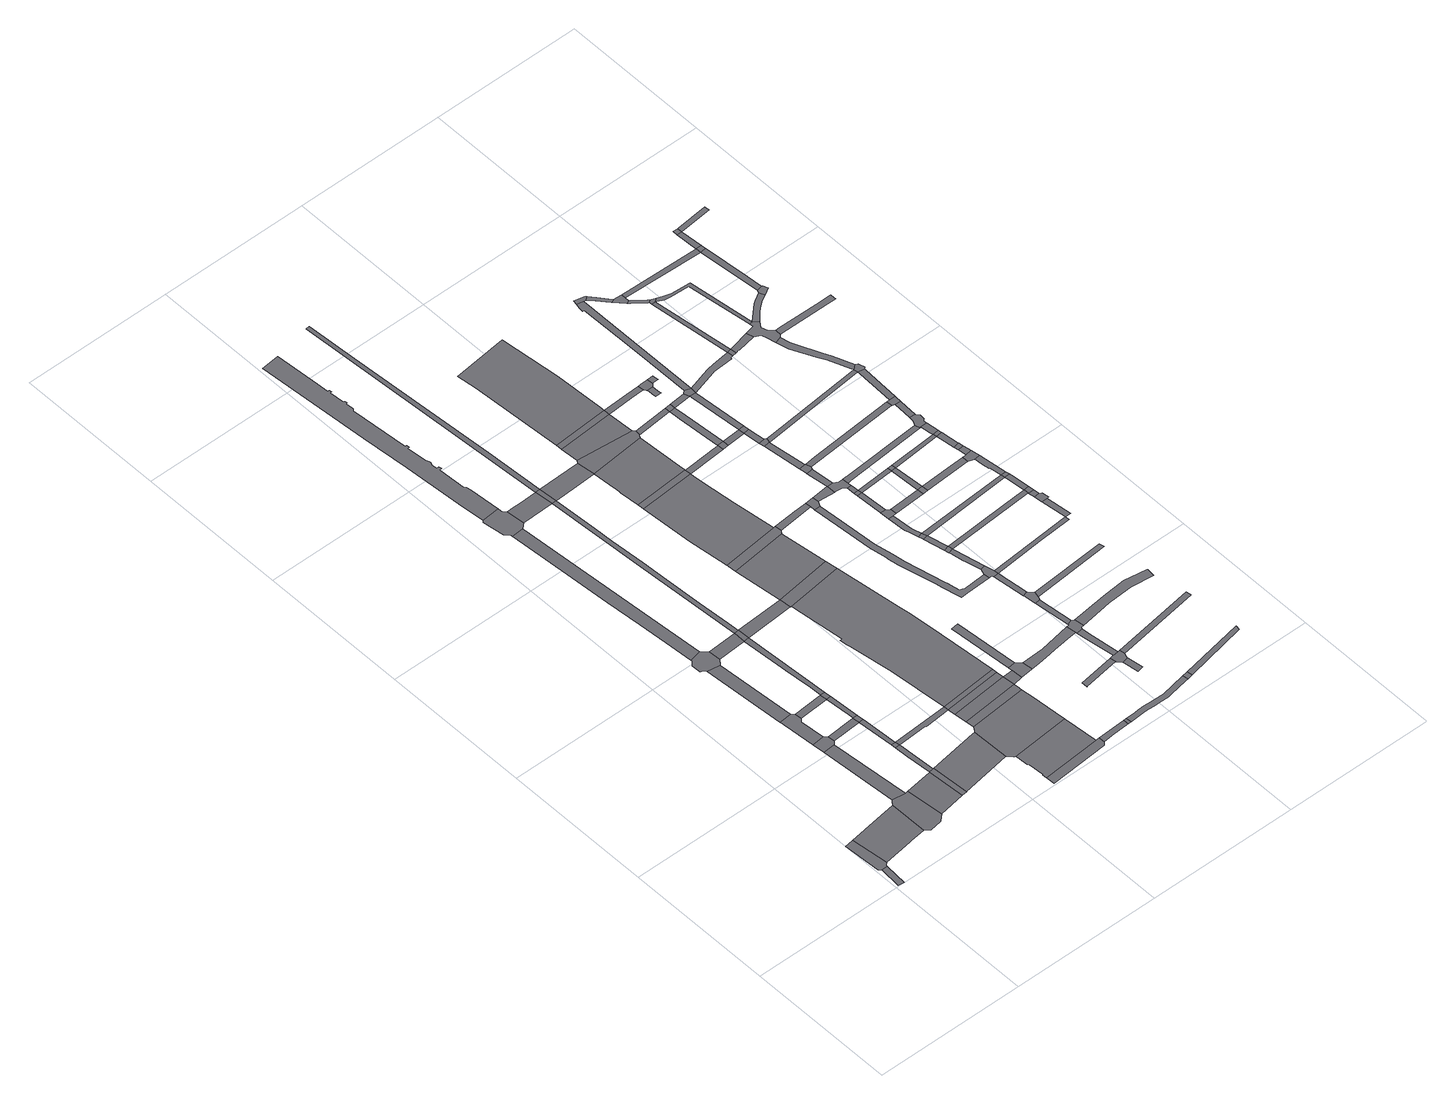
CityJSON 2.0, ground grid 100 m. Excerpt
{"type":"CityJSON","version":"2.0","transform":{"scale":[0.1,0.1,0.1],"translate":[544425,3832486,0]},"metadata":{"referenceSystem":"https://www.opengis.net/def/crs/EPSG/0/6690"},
"CityObjects":{
"road1":{"type":"Road","attributes":{"RoadStructureAttribute.sectionType":"1"},"geometry":[{"type":"MultiSurface","lod":"1","boundaries":[[[0,1,2,3,4]]]}]},
"road2":{"type":"Road","geometry":[{"type":"MultiSurface","lod":"1","boundaries":[[[5,6,7,8,1,0,9,10,11]]]}]},
"road3":{"type":"Road","attributes":{"RoadStructureAttribute.sectionType":"1"},"geometry":[{"type":"MultiSurface","lod":"1","boundaries":[[[12,13,5,11,14,15,16]]]}]},
"road4":{"type":"Road","geometry":[{"type":"MultiSurface","lod":"1","boundaries":[[[17,18,12,16,19,20,21,22,23,24,25]]]}]},
"road5":{"type":"Road","attributes":{"RoadStructureAttribute.sectionType":"1"},"geometry":[{"type":"MultiSurface","lod":"1","boundaries":[[[26,27,17,25]]]}]},
"road6":{"type":"Road","attributes":{"RoadStructureAttribute.sectionType":"1"},"geometry":[{"type":"MultiSurface","lod":"1","boundaries":[[[28,24,23,29]]]}]},
"road7":{"type":"Road","geometry":[{"type":"MultiSurface","lod":"1","boundaries":[[[30,31,27,26,32,33]]]}]},
"road8":{"type":"Road","geometry":[{"type":"MultiSurface","lod":"1","boundaries":[[[34,35,36,37,38,31,30,39,40,41]]]}]},
"road9":{"type":"Road","geometry":[{"type":"MultiSurface","lod":"1","boundaries":[[[42,43,44,28,29,45,46]]]}]},
"road10":{"type":"Road","attributes":{"RoadStructureAttribute.sectionType":"1"},"geometry":[{"type":"MultiSurface","lod":"1","boundaries":[[[47,36,35,48]]]}]},
"road11":{"type":"Road","attributes":{"RoadStructureAttribute.sectionType":"1"},"geometry":[{"type":"MultiSurface","lod":"1","boundaries":[[[49,33,32,50]]]}]},
"road12":{"type":"Road","attributes":{"RoadStructureAttribute.sectionType":"1"},"geometry":[{"type":"MultiSurface","lod":"1","boundaries":[[[51,52,53,54,44,43]]]}]},
"road13":{"type":"Road","geometry":[{"type":"MultiSurface","lod":"1","boundaries":[[[55,56,57,58,59,60,61,62,63,47,48,64,65,66]]]}]},
"road14":{"type":"Road","geometry":[{"type":"MultiSurface","lod":"1","boundaries":[[[67,68,53,52]]]}]},
"road15":{"type":"Road","attributes":{"RoadStructureAttribute.sectionType":"1"},"geometry":[{"type":"MultiSurface","lod":"1","boundaries":[[[69,41,40,70]]]}]},
"road16":{"type":"Road","attributes":{"RoadStructureAttribute.sectionType":"1"},"geometry":[{"type":"MultiSurface","lod":"1","boundaries":[[[71,50,68,67]]]}]},
"road17":{"type":"Road","geometry":[{"type":"MultiSurface","lod":"1","boundaries":[[[72,73,74,49,50,71]]]}]},
"road18":{"type":"Road","attributes":{"RoadStructureAttribute.sectionType":"1"},"geometry":[{"type":"MultiSurface","lod":"1","boundaries":[[[75,76,70,77,74,73]]]}]},
"road19":{"type":"Road","attributes":{"RoadStructureAttribute.sectionType":"1"},"geometry":[{"type":"MultiSurface","lod":"1","boundaries":[[[78,79,42,46,80,81]]]}]},
"road20":{"type":"Road","geometry":[{"type":"MultiSurface","lod":"1","boundaries":[[[82,83,84,69,70,76]]]}]},
"road21":{"type":"Road","attributes":{"RoadStructureAttribute.sectionType":"1"},"geometry":[{"type":"MultiSurface","lod":"1","boundaries":[[[85,86,87,88,89,90,91,56,55]]]}]},
"road22":{"type":"Road","attributes":{"RoadStructureAttribute.sectionType":"1"},"geometry":[{"type":"MultiSurface","lod":"1","boundaries":[[[92,66,65,93]]]}]},
"road23":{"type":"Road","attributes":{"RoadStructureAttribute.sectionType":"1"},"geometry":[{"type":"MultiSurface","lod":"1","boundaries":[[[94,95,96,97,98,84,83,99]]]}]},
"road24":{"type":"Road","attributes":{"RoadStructureAttribute.sectionType":"1"},"geometry":[{"type":"MultiSurface","lod":"1","boundaries":[[[100,67,52,101,102,103]]]}]},
"road25":{"type":"Road","geometry":[{"type":"MultiSurface","lod":"1","boundaries":[[[104,105,92,93,94,99]]]}]},
"road26":{"type":"Road","geometry":[{"type":"MultiSurface","lod":"1","boundaries":[[[106,107,108,109,110,111,112,87,86,113,114]]]}]},
"road27":{"type":"Road","geometry":[{"type":"MultiSurface","lod":"1","boundaries":[[[115,116,117,118,119,120,121,122,123]]]}]},
"road28":{"type":"Road","attributes":{"RoadStructureAttribute.sectionType":"1"},"geometry":[{"type":"MultiSurface","lod":"1","boundaries":[[[124,125,126,127,128,129,130,131,132,92,105]]]}]},
"road29":{"type":"Road","attributes":{"RoadStructureAttribute.sectionType":"1"},"geometry":[{"type":"MultiSurface","lod":"1","boundaries":[[[133,134,104,99,135,136]]]}]},
"road30":{"type":"Road","attributes":{"RoadStructureAttribute.sectionType":"1"},"geometry":[{"type":"MultiSurface","lod":"1","boundaries":[[[137,138,139,140,141,142,118,117]]]}]},
"road31":{"type":"Road","attributes":{"RoadStructureAttribute.sectionType":"1"},"geometry":[{"type":"MultiSurface","lod":"1","boundaries":[[[143,144,145,114,113,131]]]}]},
"road32":{"type":"Road","geometry":[{"type":"MultiSurface","lod":"1","boundaries":[[[146,147,148,149,150,78,81,151,152,138,137]]]}]},
"road33":{"type":"Road","attributes":{"RoadStructureAttribute.sectionType":"1"},"geometry":[{"type":"MultiSurface","lod":"1","boundaries":[[[153,154,155,156,157,158,159,160,161,162,163,164,165,166,167,168,169,170,171,172,173,174,175,176,177,178,179,180,181,182,183,184,185,186,187,188,189,190,191,192,193,194,195,196,197,109,108]]]}]},
"road34":{"type":"Road","attributes":{"RoadStructureAttribute.sectionType":"1"},"geometry":[{"type":"MultiSurface","lod":"1","boundaries":[[[198,199,200,149,148]]]}]},
"road35":{"type":"Road","geometry":[{"type":"MultiSurface","lod":"1","boundaries":[[[201,202,200,199]]]}]},
"road36":{"type":"Road","attributes":{"RoadStructureAttribute.sectionType":"1"},"geometry":[{"type":"MultiSurface","lod":"1","boundaries":[[[203,103,202,201]]]}]},
"road37":{"type":"Road","geometry":[{"type":"MultiSurface","lod":"1","boundaries":[[[204,100,103,203]]]}]},
"road38":{"type":"Road","geometry":[{"type":"MultiSurface","lod":"1","boundaries":[[[205,143,131,130]]]}]},
"road39":{"type":"Road","geometry":[{"type":"MultiSurface","lod":"1","boundaries":[[[206,207,208,209,210,211,212,213,214,215,216,217,218,219,100,204]]]}]},
"road40":{"type":"Road","attributes":{"RoadStructureAttribute.sectionType":"1"},"geometry":[{"type":"MultiSurface","lod":"1","boundaries":[[[220,115,123,221,222,223,224]]]}]},
"road41":{"type":"Road","attributes":{"RoadStructureAttribute.sectionType":"1"},"geometry":[{"type":"MultiSurface","lod":"1","boundaries":[[[225,205,130,226,227]]]}]},
"road42":{"type":"Road","attributes":{"RoadStructureAttribute.sectionType":"1"},"geometry":[{"type":"MultiSurface","lod":"1","boundaries":[[[228,229,201,199,230]]]}]},
"road43":{"type":"Road","geometry":[{"type":"MultiSurface","lod":"1","boundaries":[[[231,133,136,232,210,209]]]}]},
"road44":{"type":"Road","attributes":{"RoadStructureAttribute.sectionType":"1"},"geometry":[{"type":"MultiSurface","lod":"1","boundaries":[[[233,234,235,236,237,143,205]]]}]},
"road45":{"type":"Road","geometry":[{"type":"MultiSurface","lod":"1","boundaries":[[[238,220,224,239]]]}]},
"road46":{"type":"Road","attributes":{"RoadStructureAttribute.sectionType":"1"},"geometry":[{"type":"MultiSurface","lod":"1","boundaries":[[[240,241,133,231]]]}]},
"road47":{"type":"Road","geometry":[{"type":"MultiSurface","lod":"1","boundaries":[[[242,243,228,230,244,245]]]}]},
"road48":{"type":"Road","geometry":[{"type":"MultiSurface","lod":"1","boundaries":[[[246,247,248,249,241,240,250,251]]]}]},
"road49":{"type":"Road","attributes":{"RoadStructureAttribute.sectionType":"1"},"geometry":[{"type":"MultiSurface","lod":"1","boundaries":[[[252,253,243,242]]]}]},
"road50":{"type":"Road","geometry":[{"type":"MultiSurface","lod":"1","boundaries":[[[254,255,256,257,258,259,260,248,247]]]}]},
"road51":{"type":"Road","geometry":[{"type":"MultiSurface","lod":"1","boundaries":[[[261,262,259,258,263]]]}]},
"road52":{"type":"Road","attributes":{"RoadStructureAttribute.sectionType":"1"},"geometry":[{"type":"MultiSurface","lod":"1","boundaries":[[[264,265,227,266,267,268,269,262,261]]]}]},
"road53":{"type":"Road","attributes":{"RoadStructureAttribute.sectionType":"1"},"geometry":[{"type":"MultiSurface","lod":"1","boundaries":[[[270,271,272,273,274,275,238,239,276,277,278,279,280,281,282,283]]]}]},
"road54":{"type":"Road","attributes":{"RoadStructureAttribute.sectionType":"1"},"geometry":[{"type":"MultiSurface","lod":"1","boundaries":[[[284,285,286,287,288,289]]]}]},
"road55":{"type":"Road","attributes":{"RoadStructureAttribute.sectionType":"1"},"geometry":[{"type":"MultiSurface","lod":"1","boundaries":[[[290,291,245,244,292,293,294,295,296,297]]]}]},
"road56":{"type":"Road","geometry":[{"type":"MultiSurface","lod":"1","boundaries":[[[298,225,227,265,299,300,301,302,303]]]}]},
"road57":{"type":"Road","attributes":{"RoadStructureAttribute.sectionType":"1"},"geometry":[{"type":"MultiSurface","lod":"1","boundaries":[[[304,305,298,303]]]}]},
"road58":{"type":"Road","geometry":[{"type":"MultiSurface","lod":"1","boundaries":[[[306,307,305,304]]]}]},
"road59":{"type":"Road","attributes":{"RoadStructureAttribute.sectionType":"1"},"geometry":[{"type":"MultiSurface","lod":"1","boundaries":[[[308,309,246,251,310,311]]]}]},
"road60":{"type":"Road","geometry":[{"type":"MultiSurface","lod":"1","boundaries":[[[312,313,314,315,316,317]]]}]},
"road61":{"type":"Road","geometry":[{"type":"MultiSurface","lod":"1","boundaries":[[[318,319,320,321,284,289,322,317,316,323,324,325]]]}]},
"road62":{"type":"Road","geometry":[{"type":"MultiSurface","lod":"1","boundaries":[[[326,327,328,329,330,331,307,306]]]}]},
"road63":{"type":"Road","attributes":{"RoadStructureAttribute.sectionType":"1"},"geometry":[{"type":"MultiSurface","lod":"1","boundaries":[[[332,333,334,335,336,337,320,319]]]}]},
"road64":{"type":"Road","geometry":[{"type":"MultiSurface","lod":"1","boundaries":[[[338,339,340,341,342,290,297,335,334,343,344,345]]]}]},
"road65":{"type":"Road","geometry":[{"type":"MultiSurface","lod":"1","boundaries":[[[346,270,283,347]]]}]},
"road66":{"type":"Road","attributes":{"RoadStructureAttribute.sectionType":"1"},"geometry":[{"type":"MultiSurface","lod":"1","boundaries":[[[348,349,350,351,263,258,352,353]]]}]},
"road67":{"type":"Road","attributes":{"RoadStructureAttribute.sectionType":"1"},"geometry":[{"type":"MultiSurface","lod":"1","boundaries":[[[354,355,341,340]]]}]},
"road68":{"type":"Road","attributes":{"RoadStructureAttribute.sectionType":"1"},"geometry":[{"type":"MultiSurface","lod":"1","boundaries":[[[356,357,358,359,360,361,362,363,364,365,366,367,368,369,370,371,372,373,374,375,376,377,378,379,380,381,382,383]]]}]},
"road69":{"type":"Road","geometry":[{"type":"MultiSurface","lod":"1","boundaries":[[[384,308,311,385,369,368,386,387]]]}]},
"road70":{"type":"Road","geometry":[{"type":"MultiSurface","lod":"1","boundaries":[[[388,389,390,355,354,391,392,393,394]]]}]},
"road71":{"type":"Road","attributes":{"RoadStructureAttribute.sectionType":"1"},"geometry":[{"type":"MultiSurface","lod":"1","boundaries":[[[395,396,389,388]]]}]},
"road72":{"type":"Road","geometry":[{"type":"MultiSurface","lod":"1","boundaries":[[[397,398,399,400,401,383,382,402,396,395,403,404]]]}]},
"road73":{"type":"Road","attributes":{"RoadStructureAttribute.sectionType":"1"},"geometry":[{"type":"MultiSurface","lod":"1","boundaries":[[[405,406,301,300,407,408]]]}]},
"road74":{"type":"Road","attributes":{"RoadStructureAttribute.sectionType":"1"},"geometry":[{"type":"MultiSurface","lod":"1","boundaries":[[[409,410,411,412,413,414,399,398]]]}]},
"road75":{"type":"Road","attributes":{"RoadStructureAttribute.sectionType":"1"},"geometry":[{"type":"MultiSurface","lod":"1","boundaries":[[[415,384,387,416,417]]]}]},
"road76":{"type":"Road","geometry":[{"type":"MultiSurface","lod":"1","boundaries":[[[418,419,411,410]]]}]},
"road77":{"type":"Road","attributes":{"RoadStructureAttribute.sectionType":"1"},"geometry":[{"type":"MultiSurface","lod":"1","boundaries":[[[420,421,422,419,418]]]}]},
"road78":{"type":"Road","geometry":[{"type":"MultiSurface","lod":"1","boundaries":[[[423,424,425,422,421]]]}]},
"road79":{"type":"Road","geometry":[{"type":"MultiSurface","lod":"1","boundaries":[[[426,427,348,353,428]]]}]},
"road80":{"type":"Road","attributes":{"RoadStructureAttribute.sectionType":"1"},"geometry":[{"type":"MultiSurface","lod":"1","boundaries":[[[429,430,431,432,433,424,423]]]}]},
"road81":{"type":"Road","attributes":{"RoadStructureAttribute.sectionType":"1"},"geometry":[{"type":"MultiSurface","lod":"1","boundaries":[[[434,435,306,304,436,437]]]}]},
"road82":{"type":"Road","geometry":[{"type":"MultiSurface","lod":"1","boundaries":[[[438,439,440,431,430,441,442,443]]]}]},
"road83":{"type":"Road","attributes":{"RoadStructureAttribute.sectionType":"1"},"geometry":[{"type":"MultiSurface","lod":"1","boundaries":[[[444,445,446,447,427,426]]]}]},
"road84":{"type":"Road","attributes":{"RoadStructureAttribute.sectionType":"1"},"geometry":[{"type":"MultiSurface","lod":"1","boundaries":[[[448,449,450,451,439,438]]]}]},
"road85":{"type":"Road","attributes":{"RoadStructureAttribute.sectionType":"1"},"geometry":[{"type":"MultiSurface","lod":"1","boundaries":[[[452,453,454,415,455]]]}]},
"road86":{"type":"Road","geometry":[{"type":"MultiSurface","lod":"1","boundaries":[[[456,457,455,415,417,458,459,460,461,462,463]]]}]},
"road87":{"type":"Road","geometry":[{"type":"MultiSurface","lod":"1","boundaries":[[[464,465,450,449]]]}]},
"road88":{"type":"Road","attributes":{"RoadStructureAttribute.sectionType":"1"},"geometry":[{"type":"MultiSurface","lod":"1","boundaries":[[[466,426,428,467]]]}]},
"road89":{"type":"Road","attributes":{"RoadStructureAttribute.sectionType":"1"},"geometry":[{"type":"MultiSurface","lod":"1","boundaries":[[[468,346,347,469,470]]]}]},
"road90":{"type":"Road","geometry":[{"type":"MultiSurface","lod":"1","boundaries":[[[471,472,405,408,446,445]]]}]},
"road91":{"type":"Road","geometry":[{"type":"MultiSurface","lod":"1","boundaries":[[[473,474,475,476,453,452,477,478]]]}]},
"road92":{"type":"Road","attributes":{"RoadStructureAttribute.sectionType":"1"},"geometry":[{"type":"MultiSurface","lod":"1","boundaries":[[[461,460,465,464]]]}]},
"road93":{"type":"Road","attributes":{"RoadStructureAttribute.sectionType":"1"},"geometry":[{"type":"MultiSurface","lod":"1","boundaries":[[[479,318,325,480]]]}]},
"road94":{"type":"Road","attributes":{"RoadStructureAttribute.sectionType":"1"},"geometry":[{"type":"MultiSurface","lod":"1","boundaries":[[[481,482,483,475,474]]]}]},
"road95":{"type":"Road","geometry":[{"type":"MultiSurface","lod":"1","boundaries":[[[484,485,486,487,483,482,488,489]]]}]},
"road96":{"type":"Road","attributes":{"RoadStructureAttribute.sectionType":"1"},"geometry":[{"type":"MultiSurface","lod":"1","boundaries":[[[490,491,492,345,344,493,494,495,496]]]}]},
"road97":{"type":"Road","attributes":{"RoadStructureAttribute.sectionType":"1"},"geometry":[{"type":"MultiSurface","lod":"1","boundaries":[[[497,467,487,486]]]}]},
"road98":{"type":"Road","attributes":{"RoadStructureAttribute.sectionType":"1"},"geometry":[{"type":"MultiSurface","lod":"1","boundaries":[[[498,499,500,501,502,503,504]]]}]},
"road99":{"type":"Road","geometry":[{"type":"MultiSurface","lod":"1","boundaries":[[[505,506,466,467,497]]]}]},
"road100":{"type":"Road","attributes":{"RoadStructureAttribute.sectionType":"1"},"geometry":[{"type":"MultiSurface","lod":"1","boundaries":[[[507,443,442,508]]]}]},
"road101":{"type":"Road","attributes":{"RoadStructureAttribute.sectionType":"1"},"geometry":[{"type":"MultiSurface","lod":"1","boundaries":[[[509,510,434,437,511,504,503,512,513]]]}]},
"road102":{"type":"Road","attributes":{"RoadStructureAttribute.sectionType":"1"},"geometry":[{"type":"MultiSurface","lod":"1","boundaries":[[[514,471,445,515,516]]]}]},
"road103":{"type":"Road","attributes":{"RoadStructureAttribute.sectionType":"1"},"geometry":[{"type":"MultiSurface","lod":"1","boundaries":[[[517,394,393,518]]]}]},
"road104":{"type":"Road","attributes":{"RoadStructureAttribute.sectionType":"1"},"geometry":[{"type":"MultiSurface","lod":"1","boundaries":[[[519,520,521,522,466,506,523]]]}]},
"road105":{"type":"Road","attributes":{"RoadStructureAttribute.sectionType":"1"},"geometry":[{"type":"MultiSurface","lod":"1","boundaries":[[[524,464,449,525]]]}]},
"road106":{"type":"Road","geometry":[{"type":"MultiSurface","lod":"1","boundaries":[[[526,527,528,529,509,513]]]}]},
"road107":{"type":"Road","attributes":{"RoadStructureAttribute.sectionType":"1"},"geometry":[{"type":"MultiSurface","lod":"1","boundaries":[[[530,404,403,531,532]]]}]},
"road108":{"type":"Road","geometry":[{"type":"MultiSurface","lod":"1","boundaries":[[[533,534,535,514,516,519,523,536]]]}]},
"road109":{"type":"Road","attributes":{"RoadStructureAttribute.sectionType":"1"},"geometry":[{"type":"MultiSurface","lod":"1","boundaries":[[[537,538,418,410,539]]]}]},
"road110":{"type":"Road","geometry":[{"type":"MultiSurface","lod":"1","boundaries":[[[540,507,508,541]]]}]},
"road111":{"type":"Road","attributes":{"RoadStructureAttribute.sectionType":"1"},"geometry":[{"type":"MultiSurface","lod":"1","boundaries":[[[542,423,421,543,544]]]}]},
"road112":{"type":"Road","attributes":{"RoadStructureAttribute.sectionType":"1"},"geometry":[{"type":"MultiSurface","lod":"1","boundaries":[[[545,525,507,540]]]}]},
"road113":{"type":"Road","geometry":[{"type":"MultiSurface","lod":"1","boundaries":[[[546,524,525,545]]]}]},
"road114":{"type":"Road","attributes":{"RoadStructureAttribute.sectionType":"1"},"geometry":[{"type":"MultiSurface","lod":"1","boundaries":[[[547,548,549,550,551,552,533,536,553,554]]]}]},
"road115":{"type":"Road","attributes":{"RoadStructureAttribute.sectionType":"1"},"geometry":[{"type":"MultiSurface","lod":"1","boundaries":[[[555,556,557,463,462,558,559,560,561]]]}]},
"road116":{"type":"Road","attributes":{"RoadStructureAttribute.sectionType":"1"},"geometry":[{"type":"MultiSurface","lod":"1","boundaries":[[[562,563,473,478,564]]]}]},
"road117":{"type":"Road","attributes":{"RoadStructureAttribute.sectionType":"1"},"geometry":[{"type":"MultiSurface","lod":"1","boundaries":[[[565,566,567,568,569,570,536,523,571,572,573,574,575,576,577]]]}]},
"road118":{"type":"Road","attributes":{"RoadStructureAttribute.sectionType":"1"},"geometry":[{"type":"MultiSurface","lod":"1","boundaries":[[[578,579,580,540,541,581]]]}]},
"road119":{"type":"Road","attributes":{"RoadStructureAttribute.sectionType":"1"},"geometry":[{"type":"MultiSurface","lod":"1","boundaries":[[[582,489,488,583]]]}]},
"road120":{"type":"Road","attributes":{"RoadStructureAttribute.sectionType":"1"},"geometry":[{"type":"MultiSurface","lod":"1","boundaries":[[[584,546,545,585]]]}]},
"road121":{"type":"Road","geometry":[{"type":"MultiSurface","lod":"1","boundaries":[[[586,547,554,587,588,589]]]}]},
"road122":{"type":"Road","attributes":{"RoadStructureAttribute.sectionType":"1"},"geometry":[{"type":"MultiSurface","lod":"1","boundaries":[[[590,591,592,530,593]]]}]},
"road123":{"type":"Road","geometry":[{"type":"MultiSurface","lod":"1","boundaries":[[[594,595,596,591,590,597,598]]]}]},
"road124":{"type":"Road","attributes":{"RoadStructureAttribute.sectionType":"1"},"geometry":[{"type":"MultiSurface","lod":"1","boundaries":[[[599,600,601,595,594]]]}]},
"road125":{"type":"Road","attributes":{"RoadStructureAttribute.sectionType":"1"},"geometry":[{"type":"MultiSurface","lod":"1","boundaries":[[[602,603,604,588,587,605,606,607,608]]]}]},
"road126":{"type":"Road","geometry":[{"type":"MultiSurface","lod":"1","boundaries":[[[609,537,539,601,600]]]}]},
"road127":{"type":"Road","attributes":{"RoadStructureAttribute.sectionType":"1"},"geometry":[{"type":"MultiSurface","lod":"1","boundaries":[[[610,611,544,612,537,609]]]}]},
"road128":{"type":"Road","geometry":[{"type":"MultiSurface","lod":"1","boundaries":[[[613,565,577,614]]]}]},
"road129":{"type":"Road","geometry":[{"type":"MultiSurface","lod":"1","boundaries":[[[615,542,544,611]]]}]},
"road130":{"type":"Road","geometry":[{"type":"MultiSurface","lod":"1","boundaries":[[[608,607,616,617,618,619,620]]]}]},
"road131":{"type":"Road","attributes":{"RoadStructureAttribute.sectionType":"1"},"geometry":[{"type":"MultiSurface","lod":"1","boundaries":[[[621,622,623,624,625,626,627,628,542,615]]]}]},
"road132":{"type":"Road","geometry":[{"type":"MultiSurface","lod":"1","boundaries":[[[629,630,578,581,622,621]]]}]},
"road133":{"type":"Road","attributes":{"RoadStructureAttribute.sectionType":"1"},"geometry":[{"type":"MultiSurface","lod":"1","boundaries":[[[631,632,633,634,630,629]]]}]},
"road134":{"type":"Road","geometry":[{"type":"MultiSurface","lod":"1","boundaries":[[[635,636,634,633]]]}]},
"road135":{"type":"Road","attributes":{"RoadStructureAttribute.sectionType":"1"},"geometry":[{"type":"MultiSurface","lod":"1","boundaries":[[[637,638,565,613]]]}]},
"road136":{"type":"Road","attributes":{"RoadStructureAttribute.sectionType":"1"},"geometry":[{"type":"MultiSurface","lod":"1","boundaries":[[[639,640,585,636,635]]]}]},
"road137":{"type":"Road","attributes":{"RoadStructureAttribute.sectionType":"1"},"geometry":[{"type":"MultiSurface","lod":"1","boundaries":[[[641,642,643,644,617,616,645,646,647,648,649]]]}]},
"road138":{"type":"Road","geometry":[{"type":"MultiSurface","lod":"1","boundaries":[[[650,584,585,640]]]}]},
"road139":{"type":"Road","attributes":{"RoadStructureAttribute.sectionType":"1"},"geometry":[{"type":"MultiSurface","lod":"1","boundaries":[[[651,652,653,654,655,584,650]]]}]},
"road140":{"type":"Road","attributes":{"RoadStructureAttribute.sectionType":"1"},"geometry":[{"type":"MultiSurface","lod":"1","boundaries":[[[656,657,613,614,658,659,660]]]}]},
"road141":{"type":"Road","geometry":[{"type":"MultiSurface","lod":"1","boundaries":[[[661,662,663,664,555,561,653,652,665,666,667,668,669,670,671]]]}]},
"road142":{"type":"Road","geometry":[{"type":"MultiSurface","lod":"1","boundaries":[[[649,648,638,637,672]]]}]},
"road143":{"type":"Road","attributes":{"RoadStructureAttribute.sectionType":"1"},"geometry":[{"type":"MultiSurface","lod":"1","boundaries":[[[673,661,671,674]]]}]},
"road144":{"type":"Road","geometry":[{"type":"MultiSurface","lod":"1","boundaries":[[[675,562,564,676,673,674,677]]]}]},
"road145":{"type":"Road","attributes":{"RoadStructureAttribute.sectionType":"1"},"geometry":[{"type":"MultiSurface","lod":"1","boundaries":[[[678,679,680,672,637,681,682,683,684,685,686]]]}]},
"road146":{"type":"Road","attributes":{"RoadStructureAttribute.sectionType":"1"},"geometry":[{"type":"MultiSurface","lod":"1","boundaries":[[[583,687,688,675,677,689,690,691]]]}]},
"road147":{"type":"Road","geometry":[{"type":"MultiSurface","lod":"1","boundaries":[[[692,686,685,693,694,656,660,695,696,697,698,699,700,701,702,703,704,705,706,707]]]}]},
"road148":{"type":"Road","attributes":{"RoadStructureAttribute.sectionType":"1"},"geometry":[{"type":"MultiSurface","lod":"1","boundaries":[[[708,709,710,711,712,699,698,713,714,715,716,717,582,718]]]}]},
"road149":{"type":"Road","geometry":[{"type":"MultiSurface","lod":"1","boundaries":[[[719,718,582,583,691,720,721,722]]]}]},
"road150":{"type":"Road","attributes":{"RoadStructureAttribute.sectionType":"1"},"geometry":[{"type":"MultiSurface","lod":"1","boundaries":[[[620,619,723,724]]]}]},
"road151":{"type":"Road","attributes":{"RoadStructureAttribute.sectionType":"1"},"geometry":[{"type":"MultiSurface","lod":"1","boundaries":[[[725,726,727,692,707,728,729,730,731,732,733,734,735]]]}]},
"road152":{"type":"Road","attributes":{"RoadStructureAttribute.sectionType":"1"},"geometry":[{"type":"MultiSurface","lod":"1","boundaries":[[[736,737,701,700,738,739,740]]]}]},
"road153":{"type":"Road","geometry":[{"type":"MultiSurface","lod":"1","boundaries":[[[741,742,743,725,735,744]]]}]},
"road154":{"type":"Road","attributes":{"RoadStructureAttribute.sectionType":"1"},"geometry":[{"type":"MultiSurface","lod":"1","boundaries":[[[745,746,723,747,743,742]]]}]},
"road155":{"type":"Road","geometry":[{"type":"MultiSurface","lod":"1","boundaries":[[[748,724,723,746]]]}]},
"road156":{"type":"Road","attributes":{"RoadStructureAttribute.sectionType":"1"},"geometry":[{"type":"MultiSurface","lod":"1","boundaries":[[[749,750,724,748]]]}]},
"road157":{"type":"Road","geometry":[{"type":"MultiSurface","lod":"1","boundaries":[[[751,752,750,749]]]}]},
"road158":{"type":"Road","attributes":{"RoadStructureAttribute.sectionType":"1"},"geometry":[{"type":"MultiSurface","lod":"1","boundaries":[[[753,754,755,751,749,756]]]}]}
},
"vertices":[
[73,155,0],[34,153,0],[34,152,0],[23,7,0],[61,4,0],
[62,425,0],[2,416,0],[18,166,0],[28,157,0],[73,158,0],[73,162,0],[89,177,0],
[401,477,0],[268,457,0],[288,207,0],[302,209,0],[402,224,0],
[427,510,0],[418,499,0],[409,219,0],[435,200,0],[516,210,0],[537,231,0],[558,252,0],[533,501,0],[513,497,0],
[466,1030,0],[386,1023,0],
[718,528,0],[734,279,0],
[459,1114,0],[380,1107,0],[485,1051,0],[482,1096,0],
[457,1346,0],[440,1359,0],[360,1353,0],[361,1338,0],[362,1323,0],[446,1279,0],[465,1298,0],[461,1343,0],
[753,534,0],[748,533,0],[718,529,0],[738,280,0],[771,283,0],
[316,1904,0],[398,1891,0],
[674,1111,0],[682,1066,0],
[740,666,0],[733,791,0],[701,789,0],[706,701,0],
[386,2043,0],[307,2027,0],[307,2019,0],[285,1993,0],[283,1991,0],[287,1929,0],[288,1929,0],[294,1925,0],[316,1909,0],[405,1899,0],[429,1927,0],[422,2007,0],
[728,821,0],[699,819,0],
[657,1359,0],[665,1313,0],
[711,1068,0],
[710,1088,0],[708,1113,0],[679,1112,0],
[696,1298,0],[694,1315,0],[677,1143,0],
[1103,588,0],[1085,585,0],[770,285,0],[1107,338,0],
[693,1338,0],[692,1360,0],[662,1359,0],
[356,2412,0],[280,3378,0],[200,3372,0],[233,2960,0],[256,2659,0],[276,2411,0],[292,2216,0],
[619,2020,0],[617,1940,0],
[619,1940,0],[637,1690,0],[642,1627,0],[656,1460,0],[657,1438,0],[654,1943,0],
[1105,842,0],[930,801,0],[935,796,0],[1108,811,0],
[651,2022,0],[648,2022,0],
[281,3547,0],[279,3569,0],[279,3579,0],[160,3571,0],[152,3560,0],[172,3415,0],[198,3391,0],[313,3409,0],[301,3530,0],
[1580,102,0],[1568,102,0],[1557,101,0],[1167,68,0],[1168,59,0],[1171,12,0],[1563,42,0],[1574,54,0],[1581,63,0],
[643,2102,0],[628,2317,0],[611,2570,0],[601,2754,0],[584,2987,0],[575,3118,0],[557,3416,0],[527,3415,0],[572,2740,0],
[974,2043,0],[653,2022,0],[656,1943,0],[979,1964,0],
[1537,335,0],[1149,301,0],[1156,218,0],[1163,203,0],[1170,102,0],[1165,101,0],
[516,3537,0],[401,3533,0],[344,3532,0],
[1525,466,0],[1514,587,0],[1508,656,0],[1125,623,0],[1109,598,0],[1108,337,0],[1140,308,0],
[262,3787,0],[259,3818,0],[249,3828,0],[235,4008,0],[235,4011,0],[238,4013,0],[239,4013,0],[252,4014,0],[250,4034,0],[238,4033,0],[235,4033,0],[233,4034,0],[233,4036,0],[229,4071,0],[232,4074,0],[235,4080,0],[237,4087,0],[237,4094,0],[235,4101,0],[231,4108,0],[226,4113,0],[216,4241,0],[215,4250,0],[226,4251,0],[226,4261,0],[225,4262,0],[225,4271,0],[213,4270,0],[182,4660,0],[191,4672,0],[191,4675,0],[187,4725,0],[196,4725,0],[195,4745,0],[185,4745,0],[178,4844,0],[187,4844,0],[186,4863,0],[176,4863,0],[169,4943,0],[146,5239,0],[27,5229,0],[87,4467,0],[114,4141,0],[145,3753,0],
[1505,691,0],[1503,714,0],[1120,678,0],
[1497,796,0],[1113,760,0],
[1493,844,0],
[1490,875,0],
[547,3537,0],
[1449,1354,0],[1434,1487,0],[1420,1574,0],[1363,2010,0],[987,1961,0],[990,1941,0],[1031,1596,0],[1023,1595,0],[1014,1594,0],[1020,1545,0],[1024,1525,0],[1031,1491,0],[1068,1233,0],[1104,846,0],
[1768,112,0],[1582,64,0],[1663,69,0],[1759,74,0],[1770,75,0],
[834,3546,0],[686,3421,0],[847,3426,0],
[1567,799,0],[1508,796,0],[1569,724,0],
[1352,2092,0],[984,1963,0],
[522,3933,0],[487,4415,0],[449,4952,0],[427,5295,0],[400,5293,0],
[1791,114,0],[1793,77,0],
[1311,2407,0],[937,2364,0],
[1615,832,0],[1565,827,0],[1653,734,0],[1645,803,0],
[1321,2472,0],[1308,2471,0],[930,2428,0],[931,2418,0],[1320,2422,0],[1325,2427,0],
[1577,1258,0],[1527,1254,0],
[1306,2485,0],[1272,2755,0],[1254,2911,0],[1240,3055,0],[1239,3075,0],[874,3049,0],[899,2700,0],
[1237,3117,0],[871,3091,0],[1237,3116,0],
[1236,3135,0],[1217,3463,0],[858,3276,0],[860,3253,0],[861,3235,0],[861,3225,0],
[2234,147,0],[2066,116,0],[1955,119,0],[1923,119,0],[1883,119,0],[1857,117,0],[1886,82,0],[1931,82,0],[1969,81,0],[2024,81,0],[2071,80,0],[2098,85,0],[2219,107,0],[2241,111,0],
[2025,509,0],[1788,472,0],[1789,453,0],[1789,434,0],[1792,435,0],[2031,472,0],
[2006,843,0],[1799,810,0],[1710,741,0],[1804,755,0],[1847,761,0],[1896,767,0],[1951,775,0],[2016,783,0],
[847,3565,0],[1225,3480,0],[1227,3480,0],[1233,3517,0],[1229,3521,0],[1218,3531,0],
[1209,3707,0],[839,3683,0],
[1208,3747,0],[836,3723,0],
[1561,2491,0],[1476,2484,0],[1326,2427,0],[1564,2451,0],
[2060,433,0],[2076,335,0],[2096,339,0],[2116,342,0],[2098,448,0],[2059,441,0],
[2104,519,0],[2090,517,0],[2055,514,0],[2052,514,0],[2032,471,0],[2099,450,0],[2108,482,0],[2109,484,0],
[1207,3767,0],[1206,3784,0],[1189,4114,0],[1147,4516,0],[781,4474,0],[796,4341,0],
[2064,727,0],[2064,729,0],[2058,777,0],[2018,771,0],[2024,724,0],[2031,672,0],
[2064,861,0],[2062,863,0],[2059,866,0],[2025,854,0],[2026,846,0],[2064,790,0],[2083,792,0],[2073,854,0],
[2273,154,0],[2279,118,0],
[1495,3136,0],[1493,3135,0],[1433,3131,0],[1430,3131,0],[1434,3091,0],[1496,3096,0],
[2031,1094,0],[1997,1089,0],
[1784,1431,0],[1773,1437,0],[1755,1446,0],[1754,1446,0],[1738,1528,0],[1737,1530,0],[1735,1538,0],[1675,1805,0],[1660,1891,0],[1638,2012,0],[1632,2090,0],[1618,2262,0],[1607,2422,0],[1567,2421,0],[1584,2204,0],[1601,2007,0],[1619,1892,0],[1620,1887,0],[1620,1885,0],[1630,1807,0],[1654,1718,0],[1688,1568,0],[1698,1522,0],[1722,1413,0],[1727,1393,0],[1773,1396,0],[1936,1404,0],[1934,1440,0],
[1618,2496,0],[1566,2431,0],[1613,2435,0],[1622,2455,0],
[2020,1189,0],[1986,1176,0],[1987,1174,0],[2033,1098,0],[2041,1116,0],[2042,1119,0],[2049,1154,0],
[1996,1394,0],[1961,1389,0],
[1992,1429,0],[1979,1486,0],[1945,1479,0],[1944,1474,0],[1934,1442,0],[1959,1405,0],[1996,1396,0],[1992,1426,0],
[1466,3537,0],[1235,3517,0],[1465,3501,0],[1468,3501,0],
[1935,1689,0],[1934,1698,0],[1899,1691,0],[1903,1674,0],[1918,1598,0],[1923,1578,0],
[1735,2506,0],[1630,2456,0],[1735,2447,0],
[1927,1728,0],[1893,1721,0],
[1895,1863,0],[1894,1865,0],[1864,1859,0],
[1884,1900,0],[1856,1891,0],[1862,1871,0],
[1537,3141,0],[1495,3137,0],[1539,3099,0],
[1867,1964,0],[1858,2102,0],[1824,2101,0],[1830,1976,0],[1839,1948,0],
[1467,3760,0],[1380,3756,0],[1382,3716,0],[1469,3720,0],
[1856,2164,0],[1821,2163,0],[1823,2132,0],[1861,2102,0],[1879,2104,0],[1877,2147,0],
[1514,3423,0],[1508,3505,0],[1468,3499,0],[1472,3423,0],
[1844,2342,0],[1843,2345,0],[1813,2343,0],[1821,2170,0],
[1758,2657,0],[1717,2652,0],[1733,2517,0],[1775,2507,0],
[1808,2489,0],[1806,2490,0],[1745,2447,0],[1785,2444,0],[1809,2426,0],[1838,2427,0],[1836,2450,0],[1833,2491,0],
[1842,2372,0],[1811,2371,0],
[1658,3149,0],[1662,3109,0],
[2701,232,0],[2283,118,0],[2698,201,0],
[1506,3541,0],[1486,3539,0],
[1758,2711,0],[1751,2711,0],[1711,2706,0],[1715,2671,0],[1768,2674,0],[1769,2676,0],
[2669,606,0],[2674,571,0],
[1751,2719,0],[1720,2965,0],[1680,2960,0],
[1721,2999,0],[1718,3001,0],[1715,3002,0],[1675,2997,0],[1722,2965,0],[1728,2995,0],
[2625,875,0],[2472,897,0],[2313,886,0],[2302,825,0],[2470,836,0],[2619,818,0],[2626,875,0],
[1702,3114,0],
[1486,3651,0],[1487,3637,0],[1507,3638,0],[1527,3639,0],[1526,3651,0],[1524,3704,0],[1484,3702,0],
[1700,3129,0],[1698,3152,0],
[2087,2159,0],[2089,2115,0],
[1537,3763,0],[1487,3761,0],[1481,3706,0],[1539,3721,0],[1541,3723,0],
[1615,3550,0],[1509,3505,0],[1628,3515,0],
[2556,1194,0],[2564,1159,0],
[1629,3515,0],[1629,3513,0],[1630,3501,0],[1658,3150,0],[1669,3512,0],
[2073,2388,0],[2075,2359,0],
[1549,3724,0],[1582,3725,0],[1582,3732,0],[1580,3765,0],
[2554,1469,0],[2331,1424,0],[2557,1441,0],
[1634,3570,0],[1633,3569,0],[1617,3552,0],[1672,3554,0],
[2520,1769,0],[2372,1759,0],[2522,1739,0],
[2122,2162,0],[2124,2117,0],
[2502,1939,0],[2363,1901,0],[2505,1911,0],
[2107,2362,0],
[2105,2390,0],
[1625,4443,0],[1619,4414,0],[1617,4384,0],[1628,4384,0],[1631,4110,0],[1634,3846,0],[1671,4111,0],[1670,4433,0],
[2398,2532,0],[1861,2493,0],[1859,2493,0],[1863,2453,0],[2061,2470,0],[2278,2489,0],[2408,2499,0],
[2400,2765,0],[1831,2718,0],[2403,2727,0],
[2000,3623,0],[1998,3623,0],[1982,3621,0],[1882,3609,0],[1842,3602,0],[1829,3600,0],[1841,3562,0],[1846,3563,0],[1847,3563,0],[1986,3571,0],[1986,3582,0],[1988,3582,0],[2006,3585,0],
[2432,2177,0],[2341,2172,0],[2124,2162,0],[2434,2135,0],
[2429,3066,0],[2433,3040,0],
[2428,2412,0],[2432,2388,0],
[1632,4473,0],[1685,4434,0],[1708,4452,0],[1703,4458,0],
[2573,1639,0],[2534,1636,0],[2554,1470,0],[2593,1469,0],
[2565,1695,0],[2528,1692,0],[2531,1664,0],[2587,1641,0],[2581,1687,0],
[2565,1697,0],[2560,1737,0],[2523,1733,0],
[1801,4338,0],[1797,4343,0],[1742,4410,0],[1697,4421,0],[1722,4393,0],[1780,4328,0],[1803,4336,0],
[2557,1773,0],
[2543,1903,0],[2542,1914,0],[2507,1899,0],
[2028,3628,0],[2034,3590,0],
[2538,1939,0],
[1838,4264,0],[1858,4275,0],[1858,4299,0],[1858,4304,0],[1858,4334,0],
[2511,2125,0],[2472,2123,0],[2473,2122,0],[2473,2119,0],[2476,2098,0],[2481,2060,0],[2487,2018,0],[2490,2018,0],
[2502,2184,0],[2461,2178,0],
[2494,2234,0],[2494,2236,0],[2493,2241,0],[2454,2234,0],
[2490,2271,0],[2449,2265,0],
[1961,4172,0],[1935,4169,0],
[2488,2271,0],[2473,2393,0],
[1940,4210,0],[1885,4252,0],[1867,4267,0],[1860,4273,0],[1854,4252,0],[1918,4200,0],[1927,4193,0],[1932,4190,0],[1949,4203,0],
[2470,2417,0],
[2468,2433,0],[2459,2502,0],[2416,2500,0],[2425,2432,0],[2427,2420,0],
[2174,3662,0],[2056,3635,0],[2059,3595,0],[2064,3595,0],[2185,3616,0],
[2417,2593,0],[2417,2589,0],[2415,2562,0],[2400,2535,0],[2457,2522,0],[2467,2533,0],[2471,2533,0],[2472,2569,0],[2470,2571,0],[2463,2582,0],[2457,2591,0],
[1978,4189,0],
[2423,2719,0],[2463,2717,0],
[2425,2767,0],[2406,2726,0],[2465,2765,0],
[2199,4150,0],[2071,4159,0],[2026,4172,0],[1969,4168,0],[2008,4149,0],[2049,4143,0],[2175,4135,0],[2235,3703,0],[2255,3706,0],
[2436,3024,0],[2436,3020,0],[2475,2980,0],[2477,3025,0],[2475,3030,0],
[2256,3706,0],[2238,3677,0],[2229,3675,0],[2223,3597,0],[2228,3595,0],[2236,3559,0],[2248,3506,0],[2290,3515,0],[2308,3534,0],[2308,3573,0],[2306,3573,0],[2305,3573,0],[2296,3581,0],[2274,3601,0],[2262,3645,0],[2289,3681,0],
[2409,3223,0],[2384,3277,0],[2380,3287,0],[2319,3420,0],[2305,3453,0],[2268,3420,0],[2343,3270,0],[2369,3219,0],[2425,3078,0],[2429,3068,0],[2459,3093,0],
[2461,3092,0],[2483,3037,0],[2490,3043,0],[2475,3083,0],
[2394,4285,0],[2394,4320,0],
[2426,3844,0],[2372,3813,0],[2354,3799,0],[2296,3690,0],[2298,3693,0],[2338,3736,0],[2370,3764,0],[2380,3771,0],[2395,3782,0],[2432,3804,0],[2444,3811,0],
[2605,3571,0],[2339,3573,0],[2652,3531,0],[2711,3530,0],[2710,3570,0],
[2479,3871,0],[2473,3870,0],[2434,3862,0],[2491,3836,0],
[2463,3978,0],[2435,4289,0],[2395,4285,0],
[2432,4321,0],
[2419,4469,0],[2388,4468,0],
[2418,4501,0],[2387,4500,0],
[2638,4524,0],[2637,4524,0],[2427,4502,0],[2640,4491,0]
]}
